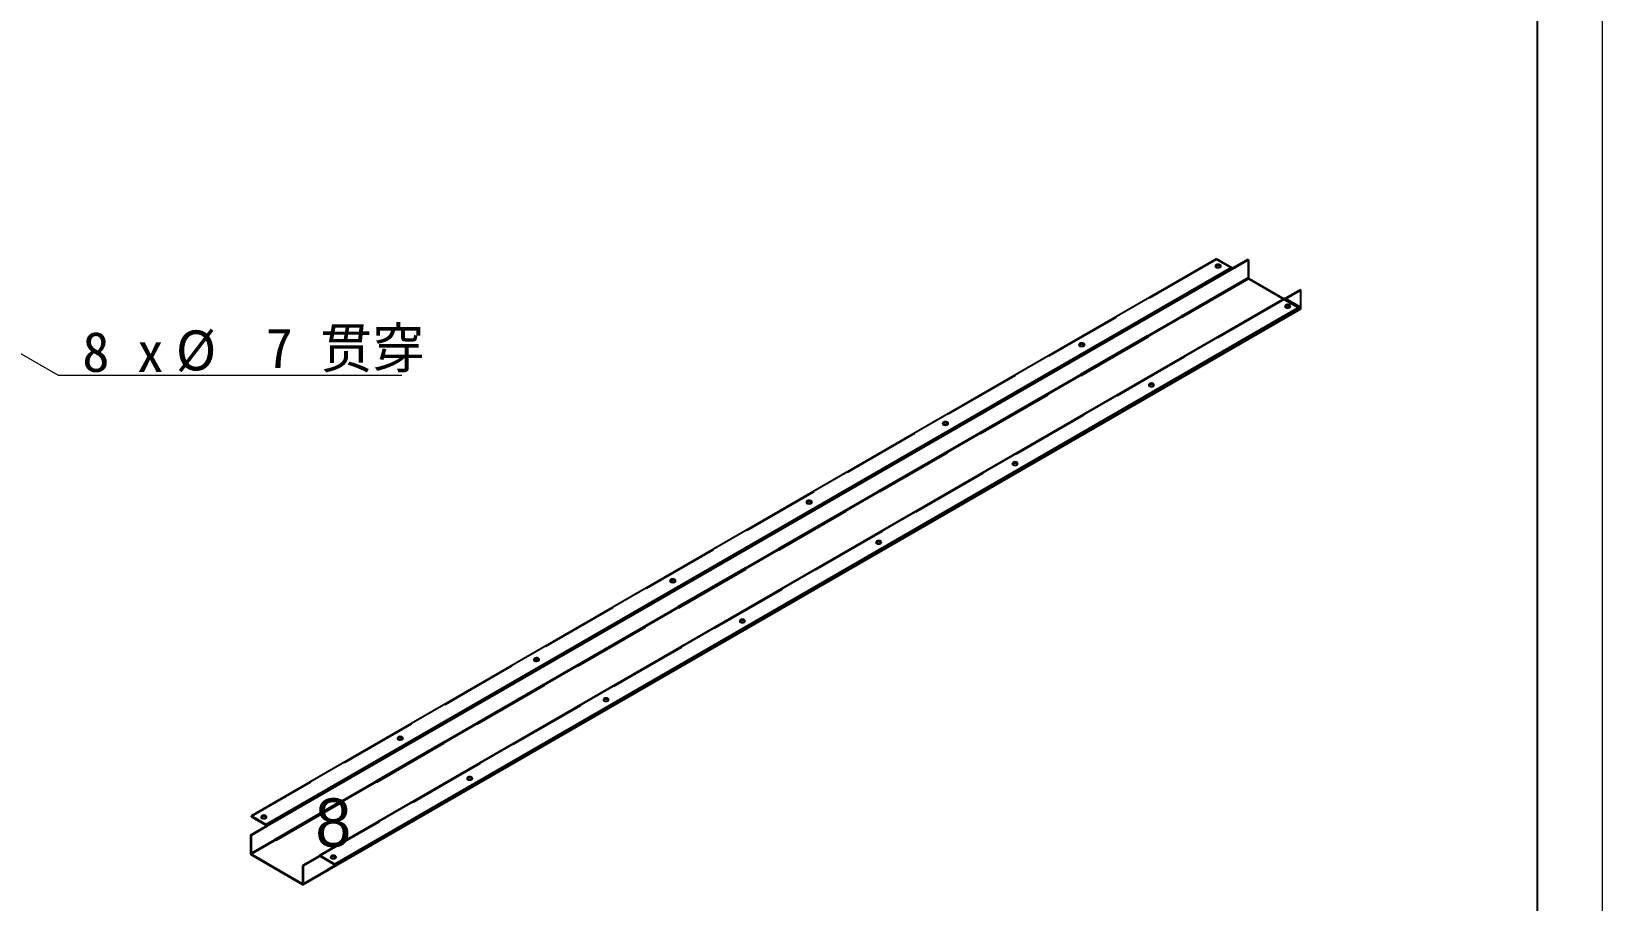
# Model space of a CAD drawing. Header units: millimetres. Extents: x -3862 to 6257, y -4684 to -2127.
# Drawn here: x 3784 to 4299, y -4444 to -4159 of the extents above; entities that cross this region are included whole.
import ezdxf

# ---------------------------------------------------------------- set-up
doc = ezdxf.new("R2010")
doc.units = ezdxf.units.MM
doc.linetypes.add('DASHED', pattern=[19.05, 12.7, -6.35])
doc.layers.add('11', color=7, linetype='Continuous')
doc.layers.add('6', color=7, linetype='Continuous')

# ---------------------------------------------------------------- blocks, each defined once
blk = doc.blocks.new('*D441')
at = {"layer": '11', "color": 7, "linetype": 'Continuous', "lineweight": 13, "ltscale": 2, "insert": (211.4, 51.48), "char_height": 3.1725, "attachment_point": 7}
blk.add_mtext('{\\fCentury Gothic|b0|i0|c0|p49; 8 }', dxfattribs=at)
blk = doc.blocks.new('*D446')
at = {"layer": '11', "color": 7, "linetype": 'Continuous', "lineweight": 13, "ltscale": 2, "insert": (197.3, 82.63), "char_height": 2.625, "attachment_point": 7}
blk.add_mtext('{8 x }', dxfattribs=at)
blk = doc.blocks.new('*D447')
at = {"layer": '11', "color": 7, "linetype": 'Continuous', "lineweight": 13, "ltscale": 2, "insert": (203.43, 82.65), "char_height": 2.625, "attachment_point": 7}
blk.add_mtext('{{%%c}}', dxfattribs=at)
blk = doc.blocks.new('*D448')
at = {"layer": '11', "color": 7, "linetype": 'Continuous', "lineweight": 13, "ltscale": 2, "insert": (207.54, 82.63), "char_height": 2.625, "attachment_point": 7}
blk.add_mtext('{ 7 贯穿}', dxfattribs=at)

msp = doc.modelspace()

# ---------------------------------------------------------------- linework, layer by layer
at = {"layer": '11', "color": 7, "linetype": 'Continuous', "lineweight": 18, "ltscale": 2}
for p, q in [((3692.291, -4213.616), (3792.316, -4271.323)), ((3792.316, -4271.323), (3905.021, -4271.323))]:
    msp.add_line(p, q, dxfattribs=at)
at = {"layer": '11', "color": 7, "linetype": 'Continuous', "lineweight": 25, "ltscale": 2}
for p, q in [((4172.179, -4233.215), (3855.749, -4415.886)), ((4172.179, -4233.215), (4177.005, -4236.001)), ((4182.432, -4233.399), (4177.296, -4236.363)), ((4182.644, -4233.521), (4177.341, -4236.583)), ((4182.432, -4233.399), (4182.644, -4233.521)), ((4182.644, -4233.521), (4182.644, -4239.421)), ((4182.644, -4239.421), (3855.607, -4428.215)), ((4182.768, -4239.635), (3855.731, -4428.429)), ((4177.005, -4236.001), (3860.575, -4418.672)), ((4177.341, -4236.583), (3860.911, -4419.254)), ((4182.768, -4239.635), (4194.242, -4246.259)), ((4199.615, -4243.318), (4194.648, -4246.186)), ((4199.827, -4243.44), (4194.86, -4246.308)), ((4199.615, -4243.318), (4199.827, -4243.44)), ((4199.827, -4249.34), (4199.827, -4243.44)), ((3872.692, -4438.352), (4199.729, -4249.557)), ((4199.827, -4249.34), (3872.79, -4438.134)), ((4194.41, -4246.162), (3877.98, -4428.833)), ((4194.647, -4246.185), (3878.217, -4428.857)), ((4199.473, -4248.971), (3883.043, -4431.643)), ((4199.473, -4249.216), (3883.043, -4431.888)), ((4199.473, -4248.971), (4194.647, -4246.185)), ((4199.473, -4249.216), (4199.473, -4248.971)), ((3860.699, -4419.131), (3855.395, -4422.193)), ((3860.911, -4419.254), (3855.607, -4422.315)), ((3855.749, -4416.131), (3855.749, -4415.886)), ((3855.749, -4415.886), (3860.575, -4418.672)), ((3855.749, -4416.131), (3860.575, -4418.917)), ((3860.575, -4418.917), (3860.575, -4418.672)), ((3860.699, -4419.131), (3860.911, -4419.254)), ((3855.607, -4422.315), (3855.395, -4422.193)), ((3855.395, -4422.193), (3855.395, -4428.092)), ((3855.607, -4422.315), (3855.607, -4428.215)), ((3855.395, -4428.092), (3855.607, -4428.215)), ((3855.731, -4428.429), (3872.454, -4438.083)), ((3855.731, -4428.429), (3855.731, -4428.674)), ((3855.731, -4428.674), (3872.454, -4438.328)), ((3877.881, -4429.051), (3872.578, -4432.112)), ((3878.093, -4429.173), (3872.79, -4432.235)), ((3878.093, -4429.173), (3877.881, -4429.051)), ((3878.217, -4429.102), (3878.093, -4429.173)), ((3878.217, -4429.102), (3878.217, -4428.857)), ((3878.217, -4428.857), (3883.043, -4431.643)), ((3878.217, -4429.102), (3883.043, -4431.888)), ((3872.578, -4438.012), (3872.578, -4432.112)), ((3872.79, -4432.235), (3872.578, -4432.112)), ((3872.79, -4438.134), (3872.79, -4432.235)), ((3883.043, -4431.888), (3883.043, -4431.643)), ((3872.578, -4438.012), (3872.454, -4438.083)), ((3872.454, -4438.328), (3872.454, -4438.083)), ((3872.578, -4438.012), (3872.79, -4438.134))]:
    msp.add_line(p, q, dxfattribs=at)
at = {"layer": '11', "color": 8, "linetype": 'DASHED', "lineweight": 18, "ltscale": 2}
for p, q in [((4172.179, -4233.46), (3855.749, -4416.131)), ((4172.179, -4233.215), (4172.179, -4233.46)), ((4172.179, -4233.46), (4177.005, -4236.246)), ((4182.432, -4233.399), (4182.432, -4239.298)), ((4182.432, -4239.298), (3855.395, -4428.092)), ((4177.005, -4236.246), (3860.575, -4418.917)), ((4177.129, -4236.46), (3860.699, -4419.131)), ((4171.781, -4235.531), (4171.781, -4235.776)), ((4173.531, -4235.776), (4173.531, -4235.531)), ((4177.005, -4236.001), (4177.005, -4236.246)), ((4177.296, -4236.363), (4177.129, -4236.46)), ((4177.129, -4236.46), (4177.341, -4236.583)), ((4182.644, -4239.421), (4182.432, -4239.298)), ((4182.768, -4239.88), (4182.768, -4239.635)), ((4182.768, -4239.88), (3855.731, -4428.674)), ((4182.768, -4239.88), (4199.491, -4249.534)), ((4199.615, -4249.217), (4199.615, -4243.318)), ((4199.491, -4249.534), (3872.454, -4438.328)), ((3872.542, -4438.092), (4199.579, -4249.298)), ((4199.615, -4249.217), (3872.578, -4438.012)), ((4199.491, -4249.289), (3872.578, -4438.012)), ((4194.312, -4246.379), (3877.881, -4429.051)), ((4194.56, -4246.422), (3878.13, -4429.093)), ((4194.647, -4246.43), (3878.217, -4429.102)), ((4194.524, -4246.502), (3878.217, -4429.102)), ((4194.242, -4246.259), (4199.491, -4249.289)), ((4194.648, -4246.186), (4194.312, -4246.379)), ((4194.524, -4246.502), (4194.312, -4246.379)), ((4194.86, -4246.308), (4194.524, -4246.502)), ((4194.586, -4248.696), (4194.586, -4248.941)), ((4194.647, -4246.43), (4194.647, -4246.185)), ((4199.473, -4249.216), (4194.647, -4246.43)), ((4196.336, -4248.941), (4196.336, -4248.696)), ((4199.491, -4249.289), (4199.491, -4249.534)), ((4199.827, -4249.34), (4199.615, -4249.217)), ((4127.082, -4261.336), (4127.082, -4261.581)), ((4128.832, -4261.581), (4128.832, -4261.336)), ((4149.886, -4274.5), (4149.886, -4274.745)), ((4151.636, -4274.745), (4151.636, -4274.5)), ((4082.383, -4287.14), (4082.383, -4287.385)), ((4084.133, -4287.385), (4084.133, -4287.14)), ((4105.187, -4300.305), (4105.187, -4300.55)), ((4106.937, -4300.55), (4106.937, -4300.305)), ((4037.684, -4312.944), (4037.684, -4313.189)), ((4039.434, -4313.189), (4039.434, -4312.944)), ((4060.488, -4326.109), (4060.488, -4326.354)), ((4062.238, -4326.354), (4062.238, -4326.109)), ((3992.984, -4338.749), (3992.984, -4338.994)), ((3994.734, -4338.994), (3994.734, -4338.749)), ((4015.789, -4351.913), (4015.789, -4352.158)), ((4017.539, -4352.158), (4017.539, -4351.913)), ((3948.285, -4364.553), (3948.285, -4364.798)), ((3950.035, -4364.798), (3950.035, -4364.553)), ((3971.089, -4377.718), (3971.089, -4377.963)), ((3972.839, -4377.963), (3972.839, -4377.718)), ((3903.586, -4390.357), (3903.586, -4390.602)), ((3905.336, -4390.602), (3905.336, -4390.357)), ((3926.39, -4403.522), (3926.39, -4403.767)), ((3928.14, -4403.767), (3928.14, -4403.522)), ((3858.887, -4416.162), (3858.887, -4416.407)), ((3860.637, -4416.407), (3860.637, -4416.162)), ((3881.691, -4429.326), (3881.691, -4429.571)), ((3883.441, -4429.571), (3883.441, -4429.326))]:
    msp.add_line(p, q, dxfattribs=at)
for points in [[(4173.505, -4235.654), (4173.525, -4235.714), (4173.513, -4235.88), (4173.408, -4236.035), (4173.222, -4236.162), (4172.975, -4236.247), (4172.693, -4236.281), (4172.407, -4236.26), (4172.148, -4236.187), (4171.944, -4236.07), (4171.818, -4235.92), (4171.782, -4235.755), (4171.808, -4235.654)], [(4177.129, -4236.46), (4177.127, -4236.431), (4177.12, -4236.4), (4177.108, -4236.369), (4177.093, -4236.338), (4177.074, -4236.31), (4177.053, -4236.284), (4177.029, -4236.262), (4177.005, -4236.246)], [(4182.432, -4239.298), (4182.439, -4239.377), (4182.458, -4239.461), (4182.489, -4239.546), (4182.531, -4239.629), (4182.581, -4239.707), (4182.64, -4239.776), (4182.703, -4239.835), (4182.768, -4239.88)], [(4194.41, -4246.162), (4194.41, -4246.162), (4194.368, -4246.197), (4194.337, -4246.246), (4194.318, -4246.308), (4194.312, -4246.379)], [(4194.647, -4246.43), (4194.623, -4246.419), (4194.6, -4246.414), (4194.579, -4246.415), (4194.56, -4246.422), (4194.545, -4246.435), (4194.533, -4246.453), (4194.526, -4246.475), (4194.524, -4246.502)], [(4196.31, -4248.818), (4196.329, -4248.878), (4196.317, -4249.045), (4196.212, -4249.199), (4196.026, -4249.326), (4195.779, -4249.411), (4195.497, -4249.446), (4195.211, -4249.425), (4194.952, -4249.352), (4194.749, -4249.234), (4194.622, -4249.085), (4194.586, -4248.92), (4194.612, -4248.818)], [(4199.491, -4249.289), (4199.515, -4249.3), (4199.539, -4249.305), (4199.56, -4249.305), (4199.579, -4249.298), (4199.594, -4249.285), (4199.605, -4249.267), (4199.613, -4249.244), (4199.615, -4249.217)], [(4199.491, -4249.534), (4199.557, -4249.564), (4199.62, -4249.579), (4199.678, -4249.576), (4199.729, -4249.557)], [(4128.806, -4261.458), (4128.825, -4261.518), (4128.814, -4261.684), (4128.709, -4261.839), (4128.523, -4261.966), (4128.275, -4262.051), (4127.993, -4262.085), (4127.708, -4262.065), (4127.449, -4261.992), (4127.245, -4261.874), (4127.119, -4261.725), (4127.083, -4261.56), (4127.108, -4261.458)], [(4151.61, -4274.623), (4151.63, -4274.683), (4151.618, -4274.849), (4151.513, -4275.004), (4151.327, -4275.131), (4151.079, -4275.216), (4150.798, -4275.25), (4150.512, -4275.229), (4150.253, -4275.156), (4150.049, -4275.039), (4149.923, -4274.889), (4149.887, -4274.724), (4149.913, -4274.623)], [(4084.107, -4287.263), (4084.126, -4287.323), (4084.114, -4287.489), (4084.01, -4287.644), (4083.823, -4287.77), (4083.576, -4287.856), (4083.294, -4287.89), (4083.008, -4287.869), (4082.75, -4287.796), (4082.546, -4287.679), (4082.419, -4287.529), (4082.384, -4287.364), (4082.409, -4287.263)], [(4106.911, -4300.427), (4106.93, -4300.487), (4106.919, -4300.653), (4106.814, -4300.808), (4106.628, -4300.935), (4106.38, -4301.02), (4106.098, -4301.054), (4105.812, -4301.034), (4105.554, -4300.961), (4105.35, -4300.843), (4105.224, -4300.694), (4105.188, -4300.529), (4105.213, -4300.427)], [(4039.408, -4313.067), (4039.427, -4313.127), (4039.415, -4313.293), (4039.31, -4313.448), (4039.124, -4313.575), (4038.877, -4313.66), (4038.595, -4313.694), (4038.309, -4313.673), (4038.05, -4313.6), (4037.847, -4313.483), (4037.72, -4313.333), (4037.684, -4313.168), (4037.71, -4313.067)], [(4062.212, -4326.231), (4062.231, -4326.291), (4062.219, -4326.458), (4062.115, -4326.612), (4061.928, -4326.739), (4061.681, -4326.824), (4061.399, -4326.859), (4061.113, -4326.838), (4060.854, -4326.765), (4060.651, -4326.647), (4060.524, -4326.498), (4060.489, -4326.333), (4060.514, -4326.231)], [(3994.708, -4338.871), (3994.728, -4338.931), (3994.716, -4339.097), (3994.611, -4339.252), (3994.425, -4339.379), (3994.178, -4339.464), (3993.896, -4339.498), (3993.61, -4339.478), (3993.351, -4339.405), (3993.147, -4339.287), (3993.021, -4339.138), (3992.985, -4338.973), (3993.011, -4338.871)], [(4017.513, -4352.036), (4017.532, -4352.096), (4017.52, -4352.262), (4017.415, -4352.417), (4017.229, -4352.544), (4016.982, -4352.629), (4016.7, -4352.663), (4016.414, -4352.642), (4016.155, -4352.569), (4015.952, -4352.452), (4015.825, -4352.302), (4015.789, -4352.137), (4015.815, -4352.036)], [(3950.009, -4364.675), (3950.028, -4364.735), (3950.017, -4364.902), (3949.912, -4365.057), (3949.726, -4365.183), (3949.478, -4365.269), (3949.196, -4365.303), (3948.911, -4365.282), (3948.652, -4365.209), (3948.448, -4365.091), (3948.322, -4364.942), (3948.286, -4364.777), (3948.311, -4364.675)], [(3972.813, -4377.84), (3972.833, -4377.9), (3972.821, -4378.066), (3972.716, -4378.221), (3972.53, -4378.348), (3972.282, -4378.433), (3972.001, -4378.467), (3971.715, -4378.447), (3971.456, -4378.374), (3971.252, -4378.256), (3971.126, -4378.107), (3971.09, -4377.942), (3971.116, -4377.84)], [(3905.31, -4390.48), (3905.329, -4390.54), (3905.317, -4390.706), (3905.213, -4390.861), (3905.026, -4390.988), (3904.779, -4391.073), (3904.497, -4391.107), (3904.211, -4391.086), (3903.953, -4391.013), (3903.749, -4390.896), (3903.622, -4390.746), (3903.587, -4390.581), (3903.612, -4390.48)], [(3928.114, -4403.644), (3928.133, -4403.704), (3928.122, -4403.871), (3928.017, -4404.025), (3927.831, -4404.152), (3927.583, -4404.237), (3927.301, -4404.272), (3927.015, -4404.251), (3926.757, -4404.178), (3926.553, -4404.06), (3926.427, -4403.911), (3926.391, -4403.746), (3926.416, -4403.644)], [(3860.611, -4416.284), (3860.63, -4416.344), (3860.618, -4416.51), (3860.513, -4416.665), (3860.327, -4416.792), (3860.08, -4416.877), (3859.798, -4416.911), (3859.512, -4416.891), (3859.253, -4416.818), (3859.05, -4416.7), (3858.923, -4416.551), (3858.887, -4416.386), (3858.913, -4416.284)], [(3883.415, -4429.449), (3883.434, -4429.509), (3883.422, -4429.675), (3883.318, -4429.83), (3883.131, -4429.957), (3882.884, -4430.042), (3882.602, -4430.076), (3882.316, -4430.055), (3882.057, -4429.982), (3881.854, -4429.865), (3881.727, -4429.715), (3881.692, -4429.55), (3881.717, -4429.449)]]:
    msp.add_lwpolyline(points, dxfattribs=at)
at = {"layer": '11', "color": 7, "linetype": 'Continuous', "lineweight": 25, "ltscale": 2}
for points in [[(4172.038, -4235.889), (4172.272, -4235.985), (4172.548, -4236.033), (4172.836, -4236.026), (4173.104, -4235.965), (4173.324, -4235.858), (4173.472, -4235.715), (4173.531, -4235.552), (4173.495, -4235.387), (4173.369, -4235.238), (4173.165, -4235.12), (4172.906, -4235.047), (4172.62, -4235.027), (4172.338, -4235.061), (4172.091, -4235.146), (4171.905, -4235.273), (4171.8, -4235.428), (4171.788, -4235.594), (4171.87, -4235.753), (4172.038, -4235.889)], [(4171.808, -4235.654), (4171.841, -4235.593), (4171.989, -4235.45), (4172.209, -4235.342), (4172.477, -4235.282), (4172.765, -4235.275), (4173.041, -4235.323), (4173.275, -4235.419)], [(4173.275, -4235.419), (4173.443, -4235.554), (4173.505, -4235.654)], [(4177.341, -4236.583), (4177.335, -4236.503), (4177.315, -4236.419), (4177.284, -4236.334), (4177.243, -4236.252), (4177.192, -4236.174), (4177.134, -4236.105), (4177.071, -4236.046), (4177.005, -4236.001)], [(4182.644, -4239.421), (4182.647, -4239.45), (4182.654, -4239.481), (4182.665, -4239.512), (4182.681, -4239.543), (4182.699, -4239.571), (4182.721, -4239.597), (4182.744, -4239.618), (4182.768, -4239.635)], [(4194.647, -4246.185), (4194.582, -4246.155), (4194.519, -4246.141), (4194.461, -4246.143), (4194.41, -4246.162)], [(4194.842, -4249.053), (4195.076, -4249.15), (4195.352, -4249.197), (4195.64, -4249.19), (4195.909, -4249.13), (4196.128, -4249.022), (4196.276, -4248.88), (4196.335, -4248.717), (4196.299, -4248.552), (4196.173, -4248.402), (4195.969, -4248.285), (4195.71, -4248.212), (4195.425, -4248.191), (4195.143, -4248.225), (4194.895, -4248.311), (4194.709, -4248.437), (4194.604, -4248.592), (4194.592, -4248.758), (4194.675, -4248.918), (4194.842, -4249.053)], [(4194.612, -4248.818), (4194.646, -4248.757), (4194.793, -4248.614), (4195.013, -4248.507), (4195.281, -4248.447), (4195.569, -4248.44), (4195.845, -4248.487), (4196.079, -4248.584)], [(4196.079, -4248.584), (4196.247, -4248.719), (4196.31, -4248.818)], [(4199.729, -4249.557), (4199.729, -4249.557), (4199.77, -4249.523), (4199.801, -4249.474), (4199.821, -4249.412), (4199.827, -4249.34)], [(4127.338, -4261.693), (4127.573, -4261.79), (4127.849, -4261.837), (4128.137, -4261.83), (4128.405, -4261.77), (4128.625, -4261.662), (4128.772, -4261.519), (4128.831, -4261.357), (4128.796, -4261.192), (4128.669, -4261.042), (4128.466, -4260.925), (4128.207, -4260.852), (4127.921, -4260.831), (4127.639, -4260.865), (4127.392, -4260.95), (4127.206, -4261.077), (4127.101, -4261.232), (4127.089, -4261.398), (4127.171, -4261.558), (4127.338, -4261.693)], [(4127.108, -4261.458), (4127.142, -4261.397), (4127.29, -4261.254), (4127.509, -4261.147), (4127.778, -4261.086), (4128.065, -4261.079), (4128.341, -4261.127), (4128.576, -4261.223)], [(4128.576, -4261.223), (4128.743, -4261.359), (4128.806, -4261.458)], [(4150.143, -4274.857), (4150.377, -4274.954), (4150.653, -4275.002), (4150.941, -4274.995), (4151.209, -4274.934), (4151.429, -4274.827), (4151.577, -4274.684), (4151.636, -4274.521), (4151.6, -4274.356), (4151.474, -4274.207), (4151.27, -4274.089), (4151.011, -4274.016), (4150.725, -4273.996), (4150.443, -4274.03), (4150.196, -4274.115), (4150.01, -4274.242), (4149.905, -4274.397), (4149.893, -4274.563), (4149.975, -4274.722), (4150.143, -4274.857)], [(4149.913, -4274.623), (4149.946, -4274.562), (4150.094, -4274.419), (4150.314, -4274.311), (4150.582, -4274.251), (4150.87, -4274.244), (4151.146, -4274.291), (4151.38, -4274.388)], [(4151.38, -4274.388), (4151.547, -4274.523), (4151.61, -4274.623)], [(4082.639, -4287.497), (4082.874, -4287.594), (4083.15, -4287.641), (4083.438, -4287.634), (4083.706, -4287.574), (4083.926, -4287.466), (4084.073, -4287.324), (4084.132, -4287.161), (4084.097, -4286.996), (4083.97, -4286.847), (4083.766, -4286.729), (4083.508, -4286.656), (4083.222, -4286.635), (4082.94, -4286.669), (4082.692, -4286.755), (4082.506, -4286.881), (4082.402, -4287.036), (4082.39, -4287.203), (4082.472, -4287.362), (4082.639, -4287.497)], [(4082.409, -4287.263), (4082.443, -4287.201), (4082.59, -4287.059), (4082.81, -4286.951), (4083.078, -4286.891), (4083.366, -4286.884), (4083.642, -4286.931), (4083.877, -4287.028)], [(4083.877, -4287.028), (4084.044, -4287.163), (4084.107, -4287.263)], [(4105.443, -4300.662), (4105.678, -4300.758), (4105.954, -4300.806), (4106.242, -4300.799), (4106.51, -4300.739), (4106.73, -4300.631), (4106.877, -4300.488), (4106.936, -4300.325), (4106.901, -4300.16), (4106.774, -4300.011), (4106.571, -4299.894), (4106.312, -4299.82), (4106.026, -4299.8), (4105.744, -4299.834), (4105.497, -4299.919), (4105.31, -4300.046), (4105.206, -4300.201), (4105.194, -4300.367), (4105.276, -4300.526), (4105.443, -4300.662)], [(4105.213, -4300.427), (4105.247, -4300.366), (4105.394, -4300.223), (4105.614, -4300.116), (4105.883, -4300.055), (4106.17, -4300.048), (4106.446, -4300.096), (4106.681, -4300.192)], [(4106.681, -4300.192), (4106.848, -4300.328), (4106.911, -4300.427)], [(4037.94, -4313.302), (4038.174, -4313.398), (4038.45, -4313.446), (4038.738, -4313.439), (4039.007, -4313.378), (4039.226, -4313.271), (4039.374, -4313.128), (4039.433, -4312.965), (4039.397, -4312.8), (4039.271, -4312.651), (4039.067, -4312.533), (4038.808, -4312.46), (4038.523, -4312.44), (4038.241, -4312.474), (4037.993, -4312.559), (4037.807, -4312.686), (4037.702, -4312.841), (4037.69, -4313.007), (4037.773, -4313.166), (4037.94, -4313.302)], [(4037.71, -4313.067), (4037.744, -4313.006), (4037.891, -4312.863), (4038.111, -4312.755), (4038.379, -4312.695), (4038.667, -4312.688), (4038.943, -4312.736), (4039.177, -4312.832)], [(4039.177, -4312.832), (4039.345, -4312.967), (4039.408, -4313.067)], [(4060.744, -4326.466), (4060.979, -4326.563), (4061.255, -4326.61), (4061.542, -4326.603), (4061.811, -4326.543), (4062.031, -4326.435), (4062.178, -4326.293), (4062.237, -4326.13), (4062.202, -4325.965), (4062.075, -4325.815), (4061.871, -4325.698), (4061.613, -4325.625), (4061.327, -4325.604), (4061.045, -4325.638), (4060.797, -4325.723), (4060.611, -4325.85), (4060.507, -4326.005), (4060.495, -4326.171), (4060.577, -4326.331), (4060.744, -4326.466)], [(4060.514, -4326.231), (4060.548, -4326.17), (4060.695, -4326.027), (4060.915, -4325.92), (4061.183, -4325.86), (4061.471, -4325.853), (4061.747, -4325.9), (4061.982, -4325.997)], [(4061.982, -4325.997), (4062.149, -4326.132), (4062.212, -4326.231)], [(3993.241, -4339.106), (3993.475, -4339.202), (3993.751, -4339.25), (3994.039, -4339.243), (3994.307, -4339.183), (3994.527, -4339.075), (3994.675, -4338.932), (3994.734, -4338.77), (3994.698, -4338.605), (3994.572, -4338.455), (3994.368, -4338.338), (3994.109, -4338.265), (3993.823, -4338.244), (3993.541, -4338.278), (3993.294, -4338.363), (3993.108, -4338.49), (3993.003, -4338.645), (3992.991, -4338.811), (3993.073, -4338.971), (3993.241, -4339.106)], [(3993.011, -4338.871), (3993.044, -4338.81), (3993.192, -4338.667), (3993.412, -4338.56), (3993.68, -4338.499), (3993.968, -4338.492), (3994.244, -4338.54), (3994.478, -4338.636)], [(3994.478, -4338.636), (3994.646, -4338.772), (3994.708, -4338.871)], [(4016.045, -4352.27), (4016.279, -4352.367), (4016.555, -4352.415), (4016.843, -4352.408), (4017.112, -4352.347), (4017.331, -4352.24), (4017.479, -4352.097), (4017.538, -4351.934), (4017.502, -4351.769), (4017.376, -4351.62), (4017.172, -4351.502), (4016.913, -4351.429), (4016.627, -4351.409), (4016.346, -4351.443), (4016.098, -4351.528), (4015.912, -4351.655), (4015.807, -4351.81), (4015.795, -4351.976), (4015.878, -4352.135), (4016.045, -4352.27)], [(4015.815, -4352.036), (4015.849, -4351.975), (4015.996, -4351.832), (4016.216, -4351.724), (4016.484, -4351.664), (4016.772, -4351.657), (4017.048, -4351.704), (4017.282, -4351.801)], [(4017.282, -4351.801), (4017.45, -4351.936), (4017.513, -4352.036)], [(3948.541, -4364.91), (3948.776, -4365.007), (3949.052, -4365.054), (3949.34, -4365.047), (3949.608, -4364.987), (3949.828, -4364.879), (3949.975, -4364.737), (3950.034, -4364.574), (3949.999, -4364.409), (3949.872, -4364.259), (3949.669, -4364.142), (3949.41, -4364.069), (3949.124, -4364.048), (3948.842, -4364.082), (3948.595, -4364.168), (3948.409, -4364.294), (3948.304, -4364.449), (3948.292, -4364.615), (3948.374, -4364.775), (3948.541, -4364.91)], [(3948.311, -4364.675), (3948.345, -4364.614), (3948.493, -4364.472), (3948.712, -4364.364), (3948.981, -4364.304), (3949.268, -4364.297), (3949.545, -4364.344), (3949.779, -4364.441)], [(3949.779, -4364.441), (3949.946, -4364.576), (3950.009, -4364.675)], [(3971.346, -4378.075), (3971.58, -4378.171), (3971.856, -4378.219), (3972.144, -4378.212), (3972.412, -4378.152), (3972.632, -4378.044), (3972.78, -4377.901), (3972.839, -4377.738), (3972.803, -4377.573), (3972.677, -4377.424), (3972.473, -4377.307), (3972.214, -4377.233), (3971.928, -4377.213), (3971.646, -4377.247), (3971.399, -4377.332), (3971.213, -4377.459), (3971.108, -4377.614), (3971.096, -4377.78), (3971.178, -4377.939), (3971.346, -4378.075)], [(3971.116, -4377.84), (3971.149, -4377.779), (3971.297, -4377.636), (3971.516, -4377.529), (3971.785, -4377.468), (3972.073, -4377.461), (3972.349, -4377.509), (3972.583, -4377.605)], [(3972.583, -4377.605), (3972.75, -4377.741), (3972.813, -4377.84)], [(3903.842, -4390.715), (3904.077, -4390.811), (3904.353, -4390.859), (3904.641, -4390.852), (3904.909, -4390.791), (3905.129, -4390.684), (3905.276, -4390.541), (3905.335, -4390.378), (3905.3, -4390.213), (3905.173, -4390.064), (3904.969, -4389.946), (3904.711, -4389.873), (3904.425, -4389.853), (3904.143, -4389.887), (3903.895, -4389.972), (3903.709, -4390.099), (3903.605, -4390.254), (3903.593, -4390.42), (3903.675, -4390.579), (3903.842, -4390.715)], [(3903.612, -4390.48), (3903.646, -4390.419), (3903.793, -4390.276), (3904.013, -4390.168), (3904.281, -4390.108), (3904.569, -4390.101), (3904.845, -4390.149), (3905.08, -4390.245)], [(3905.08, -4390.245), (3905.247, -4390.38), (3905.31, -4390.48)], [(3926.646, -4403.879), (3926.881, -4403.976), (3927.157, -4404.023), (3927.445, -4404.016), (3927.713, -4403.956), (3927.933, -4403.848), (3928.08, -4403.706), (3928.139, -4403.543), (3928.104, -4403.378), (3927.977, -4403.228), (3927.774, -4403.111), (3927.515, -4403.038), (3927.229, -4403.017), (3926.947, -4403.051), (3926.7, -4403.136), (3926.513, -4403.263), (3926.409, -4403.418), (3926.397, -4403.584), (3926.479, -4403.744), (3926.646, -4403.879)], [(3926.416, -4403.644), (3926.45, -4403.583), (3926.597, -4403.44), (3926.817, -4403.333), (3927.086, -4403.273), (3927.373, -4403.266), (3927.649, -4403.313), (3927.884, -4403.41)], [(3927.884, -4403.41), (3928.051, -4403.545), (3928.114, -4403.644)], [(3859.143, -4416.519), (3859.377, -4416.615), (3859.653, -4416.663), (3859.941, -4416.656), (3860.21, -4416.596), (3860.429, -4416.488), (3860.577, -4416.345), (3860.636, -4416.183), (3860.6, -4416.018), (3860.474, -4415.868), (3860.27, -4415.751), (3860.011, -4415.678), (3859.726, -4415.657), (3859.444, -4415.691), (3859.196, -4415.776), (3859.01, -4415.903), (3858.905, -4416.058), (3858.893, -4416.224), (3858.976, -4416.384), (3859.143, -4416.519)], [(3858.913, -4416.284), (3858.947, -4416.223), (3859.094, -4416.08), (3859.314, -4415.973), (3859.582, -4415.912), (3859.87, -4415.905), (3860.146, -4415.953), (3860.38, -4416.049)], [(3860.38, -4416.049), (3860.548, -4416.185), (3860.611, -4416.284)], [(3860.575, -4418.672), (3860.64, -4418.717), (3860.703, -4418.776), (3860.761, -4418.845), (3860.812, -4418.923), (3860.854, -4419.006), (3860.885, -4419.091), (3860.904, -4419.174), (3860.911, -4419.254)], [(3860.575, -4418.917), (3860.599, -4418.934), (3860.622, -4418.955), (3860.644, -4418.981), (3860.662, -4419.009), (3860.678, -4419.04), (3860.689, -4419.071), (3860.696, -4419.102), (3860.699, -4419.131)], [(3855.395, -4428.092), (3855.402, -4428.172), (3855.421, -4428.256), (3855.452, -4428.341), (3855.494, -4428.424), (3855.545, -4428.501), (3855.603, -4428.57), (3855.666, -4428.629), (3855.731, -4428.674)], [(3855.607, -4428.215), (3855.61, -4428.244), (3855.617, -4428.275), (3855.628, -4428.306), (3855.644, -4428.337), (3855.662, -4428.365), (3855.684, -4428.391), (3855.707, -4428.413), (3855.731, -4428.429)], [(3877.881, -4429.051), (3877.888, -4428.979), (3877.907, -4428.917), (3877.938, -4428.868), (3877.98, -4428.833), (3878.031, -4428.814), (3878.089, -4428.812), (3878.152, -4428.826), (3878.217, -4428.857)], [(3878.093, -4429.173), (3878.096, -4429.147), (3878.103, -4429.124), (3878.114, -4429.106), (3878.13, -4429.093), (3878.148, -4429.086), (3878.17, -4429.085), (3878.193, -4429.091), (3878.217, -4429.102)], [(3881.947, -4429.683), (3882.182, -4429.78), (3882.458, -4429.828), (3882.745, -4429.821), (3883.014, -4429.76), (3883.234, -4429.653), (3883.381, -4429.51), (3883.44, -4429.347), (3883.405, -4429.182), (3883.278, -4429.033), (3883.074, -4428.915), (3882.816, -4428.842), (3882.53, -4428.822), (3882.248, -4428.856), (3882, -4428.941), (3881.814, -4429.068), (3881.71, -4429.223), (3881.698, -4429.389), (3881.78, -4429.548), (3881.947, -4429.683)], [(3881.717, -4429.449), (3881.751, -4429.388), (3881.898, -4429.245), (3882.118, -4429.137), (3882.386, -4429.077), (3882.674, -4429.07), (3882.95, -4429.117), (3883.185, -4429.214)], [(3883.185, -4429.214), (3883.352, -4429.349), (3883.415, -4429.449)], [(3872.454, -4438.083), (3872.478, -4438.094), (3872.502, -4438.1), (3872.523, -4438.099), (3872.542, -4438.092), (3872.557, -4438.079), (3872.569, -4438.061), (3872.576, -4438.038), (3872.578, -4438.012)], [(3872.454, -4438.328), (3872.52, -4438.359), (3872.583, -4438.373), (3872.641, -4438.371), (3872.692, -4438.352), (3872.734, -4438.317), (3872.765, -4438.268), (3872.784, -4438.206), (3872.79, -4438.134)]]:
    msp.add_lwpolyline(points, dxfattribs=at)
at = {"layer": '6', "color": 7, "linetype": 'Continuous', "lineweight": 18, "ltscale": 2}
msp.add_line((4298.714, -4683.605), (4298.714, -3633.605), dxfattribs=at)
at = {"layer": '6', "color": 7, "linetype": 'Continuous', "lineweight": 25, "ltscale": 2}
msp.add_line((4277.378, -4651.452), (4277.378, -3656.452), dxfattribs=at)

# ---------------------------------------------------------------- block references
at = {"layer": '11', "color": 7, "xscale": 5, "yscale": 5, "zscale": 5}
for name in ['*D448', '*D446', '*D447', '*D441']:
    msp.add_blockref(name, (2813.747, -4683.602), dxfattribs=at)

doc.saveas('drawing.dxf')
